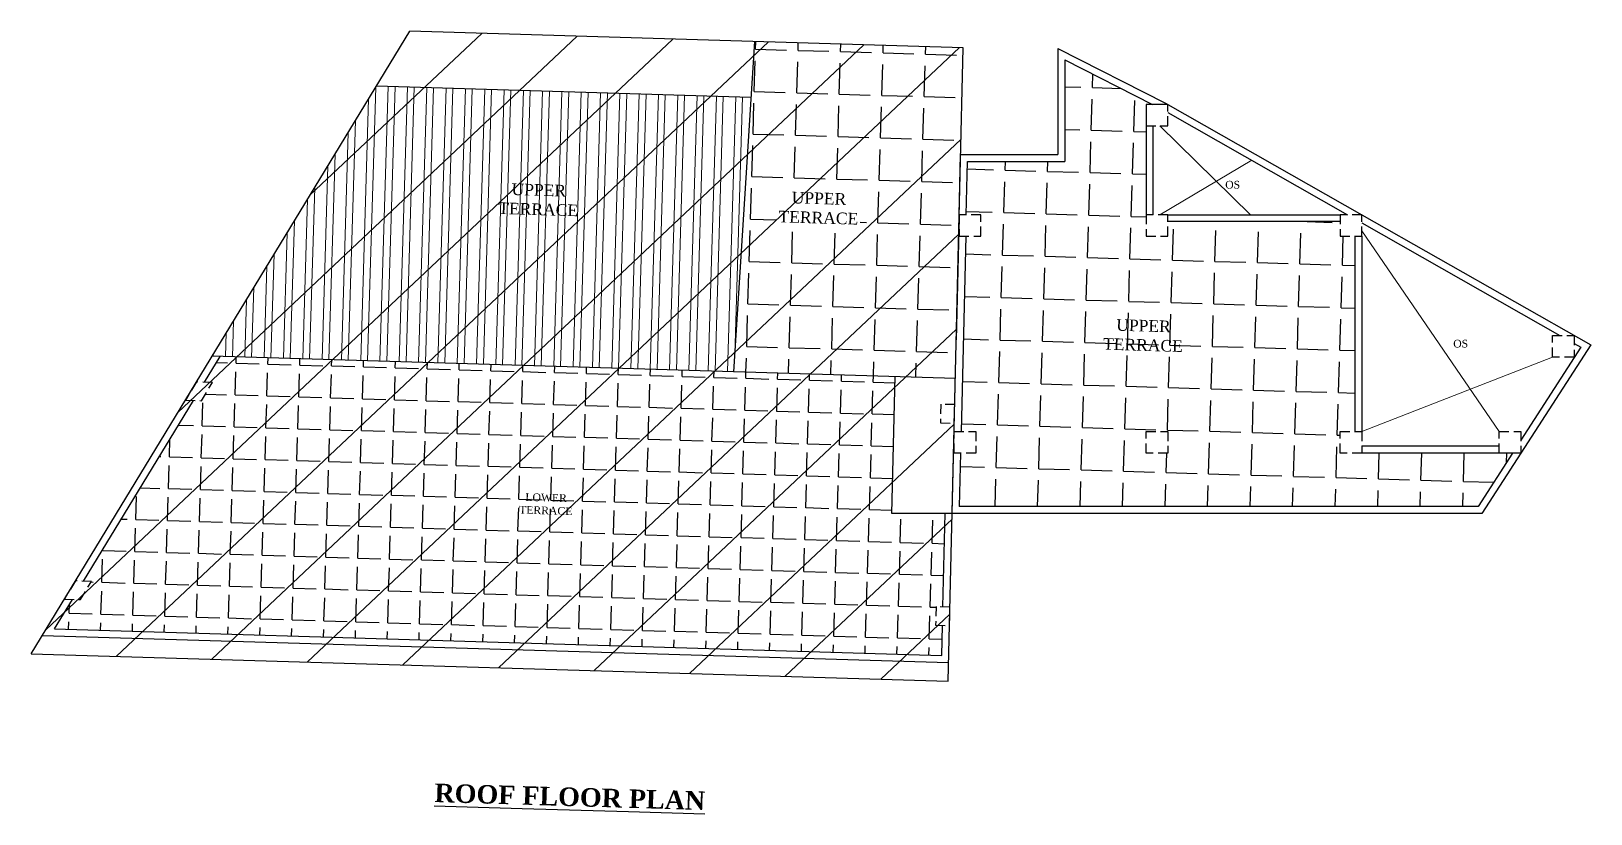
# Model space of a CAD drawing. Header units: inches. Extents: x 4069 to 291496, y -47643 to 12535.
# Drawn here: x 131835 to 132844, y -20249 to -19742 of the extents above; entities that cross this region are included whole.
import ezdxf

# ---------------------------------------------------------------- set-up
doc = ezdxf.new("R2010")
doc.units = ezdxf.units.IN
doc.header["$LTSCALE"] = 5
doc.header["$MEASUREMENT"] = 0
doc.linetypes.add('HIDDEN', pattern=[0.375, 0.25, -0.125])
doc.layers.add('A-WALL', color=7, linetype='Continuous', lineweight=9)
doc.layers.add('TEXT', color=6, linetype='Continuous')
doc.layers.add('WALL', color=7, linetype='Continuous')
doc.styles.add('ordinary', font='times.ttf')

msp = doc.modelspace()

# ---------------------------------------------------------------- hatches: boundary and pattern name
at = {"layer": 'A-WALL', "ltscale": 5}
h = msp.add_hatch(dxfattribs=at)
h.set_pattern_fill('STEEL', color=254, scale=100, angle=43.28998543, style=0)
h.set_pattern_definition([(88.28999, (118223.882, -18618.222), (-12.494433, 0.373012), []), (88.28999, (118219.596, -18613.673), (-12.494433, 0.373012), [])])
h.paths.add_polyline_path([(132138.50366, -19838.60122), (132192.09098, -19840.20139), (132191.37709, -19864.10837), (132137.78977, -19862.50819)], flags=24)
h.paths.add_polyline_path([(132300.70644, -19784.89857), (132058.43742, -19777.66581), (131952.09986, -19952.57049), (132289.42947, -19962.64122)])
at = {"layer": 'WALL', "linetype": 'ByBlock', "ltscale": 5, "true_color": 0xf8991e}
h = msp.add_hatch(dxfattribs=at)
h.set_pattern_fill('ANSI31', color=30, scale=350, angle=-1.71001457)
h.set_pattern_definition([(43.29, (123674.194, -16586.547), (-29.99899, 31.8453), [])])
h.paths.add_polyline_path([(131835.00906, -20145.16216), (132079.94389, -19742.29184), (132438.12159, -19752.98496), (132428.4074, -20162.87762)])
h = msp.add_hatch(dxfattribs=at)
h.set_pattern_fill('ANGLE', color=30, scale=100, angle=-1.71001457)
h.set_pattern_definition([(358.28999, (118223.882, -18618.222), (0.820626, 27.487753), [20, -7.5]), (88.28999, (118223.882, -18618.222), (-27.487753, 0.820626), [20, -7.5])])
h.paths.add_polyline_path([(132317.07134, -19870.08916), (132371.2478, -19871.70692), (132372.09887, -19843.20575), (132317.92241, -19841.58798)], flags=16)
h.paths.add_polyline_path([(132436.48567, -19822.01292), (132438.12159, -19752.98496), (132302.98718, -19748.95062), (132289.42947, -19962.64122), (132433.05126, -19966.92894)])
h = msp.add_hatch(dxfattribs=at)
h.set_pattern_fill('ANGLE', color=30, scale=100, angle=-1.71001457)
h.set_pattern_definition([(358.289985, (6155.367, 3169.77), (0.820626, 27.487753), [20, -7.5]), (88.289985, (6155.367, 3169.77), (-27.487753, 0.820626), [20, -7.5])])
h.paths.add_polyline_path([(132691.51445, -19875.01292), (132682.01445, -19875.01292), (132682.01445, -19865.51292), (132570.44766, -19865.51292), (132570.44766, -19875.01292), (132556.44766, -19875.01292), (132556.44766, -19861.01292), (132556.44766, -19789.62952), (132560.69369, -19789.62952), (132503.94766, -19760.77357), (132503.94766, -19826.51292), (132440.88029, -19826.51292), (132440.06266, -19861.01292), (132449.5614, -19861.01292), (132449.5614, -19875.01292), (132439.73087, -19875.01292), (132436.73806, -20001.29525), (132446.2368, -20001.29525), (132446.2368, -20015.29525), (132436.40627, -20015.29525), (132435.58864, -20049.79525), (132771.37274, -20049.79525), (132793.66598, -20015.29525), (132696.01445, -20015.29525), (132682.01445, -20015.29525), (132682.01445, -20001.29525), (132691.51445, -20001.29525)])
h.paths.add_polyline_path([(132556.44766, -20001.29525), (132570.44766, -20001.29525), (132570.44766, -20015.29525), (132556.44766, -20015.29525)], flags=16)
h.paths.add_polyline_path([(132527.08887, -19952.49597), (132581.26534, -19954.11374), (132582.11641, -19925.61256), (132527.93995, -19923.9948)], flags=24)
h = msp.add_hatch(dxfattribs=at)
h.set_pattern_fill('ANGLE', color=30, scale=75, angle=-1.71001457)
h.set_pattern_definition([(358.28999, (118223.882, -18618.222), (0.61547, 20.615815), [15, -5.625]), (88.28999, (118223.882, -18618.222), (-20.615815, 0.61547), [15, -5.625])])
h.paths.add_polyline_path([(132150.49437, -20039.75856), (132186.21926, -20040.82534), (132185.74333, -20056.76332), (132150.01845, -20055.69654)], flags=24)
h.paths.add_polyline_path([(132391.96978, -20054.29525), (132394.06789, -19965.76512), (131957.27238, -19952.72491), (131947.11655, -19969.42929), (131952.28907, -19969.58372), (131945.12025, -19981.37504), (131939.94772, -19981.22062), (131868.85688, -20098.15128), (131874.02941, -20098.3057), (131866.86058, -20110.09702), (131861.68806, -20109.9426), (131850.03872, -20129.10351), (132424.30026, -20146.24766), (132424.76227, -20126.75276), (132420.26419, -20126.61847), (132420.54851, -20114.62162), (132425.04659, -20114.7559), (132426.47947, -20054.29525)])

# ---------------------------------------------------------------- linework, layer by layer
at = {"layer": 'A-WALL', "lineweight": 30}
for p, q in [((131835.00906, -20145.16216), (132079.94389, -19742.29184)), ((132438.12159, -19752.98496), (132079.94389, -19742.29184)), ((132302.98718, -19748.95062), (132289.42947, -19962.64122)), ((132428.4074, -20162.87762), (132438.12159, -19752.98496)), ((132499.44766, -19753.43688), (132499.44766, -19822.01292)), ((132499.44766, -19753.43688), (132568.97385, -19788.79168)), ((132503.94766, -19760.77357), (132503.94766, -19826.51292)), ((132503.94766, -19760.77357), (132560.69369, -19789.62952)), ((132058.43742, -19777.66581), (132300.70644, -19784.89857)), ((132556.44766, -19789.62952), (132556.44766, -19861.01292)), ((132570.44766, -19789.62952), (132556.44766, -19789.62952)), ((132568.97385, -19788.79168), (132570.44766, -19789.62952)), ((132570.44766, -19789.62952), (132696.01445, -19861.01292)), ((132570.44766, -19794.80586), (132686.90904, -19861.01292)), ((132560.94766, -19803.62952), (132560.94766, -19861.01292)), ((132430.98073, -20054.29525), (132436.41568, -19824.96611)), ((132435.5614, -19861.01292), (132436.48567, -19822.01292)), ((132436.48567, -19822.01292), (132499.44766, -19822.01292)), ((132440.06266, -19861.01292), (132440.88029, -19826.51292)), ((132440.88029, -19826.51292), (132503.94766, -19826.51292)), ((132435.5614, -19861.01292), (132433.64385, -19941.92449)), ((132570.44766, -19861.01292), (132682.01445, -19861.01292)), ((132696.01445, -19861.01292), (132844.26033, -19945.28914)), ((132682.01445, -19865.51292), (132570.44766, -19865.51292)), ((132696.01445, -19866.18925), (132824.29568, -19939.11578)), ((132439.73087, -19875.01292), (132436.73806, -20001.29525)), ((132691.51445, -19875.01292), (132691.51445, -20001.29525)), ((132696.01445, -19875.01292), (132696.01445, -20001.79525)), ((131947.11655, -19969.42929), (131957.27238, -19952.72491)), ((132433.05126, -19966.92894), (131952.09986, -19952.57049)), ((132844.26033, -19945.28914), (132799.02372, -20015.29525)), ((132837.89576, -19946.84727), (132799.02372, -20007.00386)), ((132833.40109, -19944.29211), (132837.89576, -19946.84727)), ((132391.96978, -20054.29525), (132394.06789, -19965.76512)), ((131868.85688, -20098.15128), (131939.94772, -19981.22062)), ((132785.02372, -20010.79525), (132696.01445, -20010.79525)), ((132436.40627, -20015.29525), (132435.58864, -20049.79525)), ((132798.70063, -20015.29525), (132696.01445, -20015.29525)), ((132793.66598, -20015.29525), (132771.37274, -20049.79525)), ((132799.02372, -20015.29525), (132773.82266, -20054.29525)), ((132771.37274, -20049.79525), (132435.58864, -20049.79525)), ((132773.82266, -20054.29525), (132391.96978, -20054.29525)), ((132425.04659, -20114.7559), (132426.47947, -20054.29525)), ((131850.03872, -20129.10351), (131861.68806, -20109.9426)), ((131842.17789, -20133.37083), (132428.69172, -20150.88076)), ((131850.03872, -20129.10351), (132424.30026, -20146.24766)), ((132424.30026, -20146.24766), (132424.76227, -20126.75276)), ((131835.00906, -20145.16216), (132428.4074, -20162.87762))]:
    msp.add_line(p, q, dxfattribs=at)
at = {"layer": 'A-WALL', "ltscale": 5}
for p, q in [((132565.44766, -19803.62952), (132624.12564, -19861.01292)), ((132565.44766, -19861.01292), (132624.84944, -19825.73269)), ((132785.02372, -20001.29525), (132696.01445, -19871.36558)), ((132696.01445, -20001.29525), (132819.40109, -19953.11578))]:
    msp.add_line(p, q, dxfattribs=at)
at = {"layer": 'WALL', "color": 2, "linetype": 'HIDDEN', "ltscale": 5}
for points in [[(132556.44766, -19803.62952), (132570.44766, -19803.62952), (132570.44766, -19789.62952), (132556.44766, -19789.62952)], [(132435.5614, -19875.01292), (132449.5614, -19875.01292), (132449.5614, -19861.01292), (132435.5614, -19861.01292)], [(132556.44766, -19875.01292), (132570.44766, -19875.01292), (132570.44766, -19861.01292), (132556.44766, -19861.01292)], [(132682.01445, -19875.01292), (132696.01445, -19875.01292), (132696.01445, -19861.01292), (132682.01445, -19861.01292)], [(132819.40109, -19939.11578), (132833.40109, -19939.11578), (132833.40109, -19953.11578), (132819.40109, -19953.11578)], [(131934.7752, -19981.0662), (131945.12025, -19981.37504), (131952.28907, -19969.58372), (131941.94402, -19969.27487)], [(132423.65231, -19983.65591), (132423.36799, -19995.65277), (132432.36416, -19995.92134), (132432.64847, -19983.92449)], [(132423.65231, -19983.65591), (132423.36799, -19995.65277), (132432.36416, -19995.92134), (132432.64847, -19983.92449)], [(132432.2368, -20001.29525), (132446.2368, -20001.29525), (132446.2368, -20015.29525), (132432.2368, -20015.29525)], [(132556.44766, -20001.29525), (132570.44766, -20001.29525), (132570.44766, -20015.29525), (132556.44766, -20015.29525)], [(132682.01445, -20001.29525), (132696.01445, -20001.29525), (132696.01445, -20015.29525), (132682.01445, -20015.29525)], [(132785.02372, -20001.29525), (132799.02372, -20001.29525), (132799.02372, -20015.29525), (132785.02372, -20015.29525)], [(131856.51553, -20109.78818), (131866.86058, -20110.09702), (131874.02941, -20098.3057), (131863.68436, -20097.99685)], [(132420.54851, -20114.62162), (132420.26419, -20126.61847), (132429.26035, -20126.88705), (132429.54467, -20114.89019)]]:
    msp.add_lwpolyline(points, close=True, dxfattribs=at)

# ---------------------------------------------------------------- texts
at = {"layer": 'TEXT', "style": 'ordinary'}
for p in [(132607.6833, -19844.12418), (132755.23599, -19946.95484)]:
    msp.add_text('OS', height=5, dxfattribs=at).set_placement(p)
at = {"layer": 'TEXT', "attachment_point": 8, "rotation": 358.28959735, "style": 'ordinary'}
for s, insert, char_height in [('UPPER\\PTERRACE', (132163.01666, -19861.3855), 7.5), ('UPPER\\PTERRACE', (132344.32256, -19866.79825), 7.5), ('UPPER\\PTERRACE', (132554.3401, -19949.20506), 7.5), ('LOWER\\PTERRACE', (132167.9182, -20054.98049), 5)]:
    msp.add_mtext_dynamic_manual_height_columns(s, width=101.5687276, gutter_width=1720.71691, heights=[0], dxfattribs=dict(at, insert=insert, char_height=char_height))
at = {"layer": 'TEXT', "insert": (132183.38722, -20243.84952), "char_height": 12, "width": 219.8150831, "attachment_point": 8, "rotation": 358.28959735, "style": 'ordinary'}
msp.add_mtext('{\\fTimes New Roman|b1|i0|c0|p18;\\LROOF FLOOR PLAN}', dxfattribs=at)

doc.saveas('drawing.dxf')
